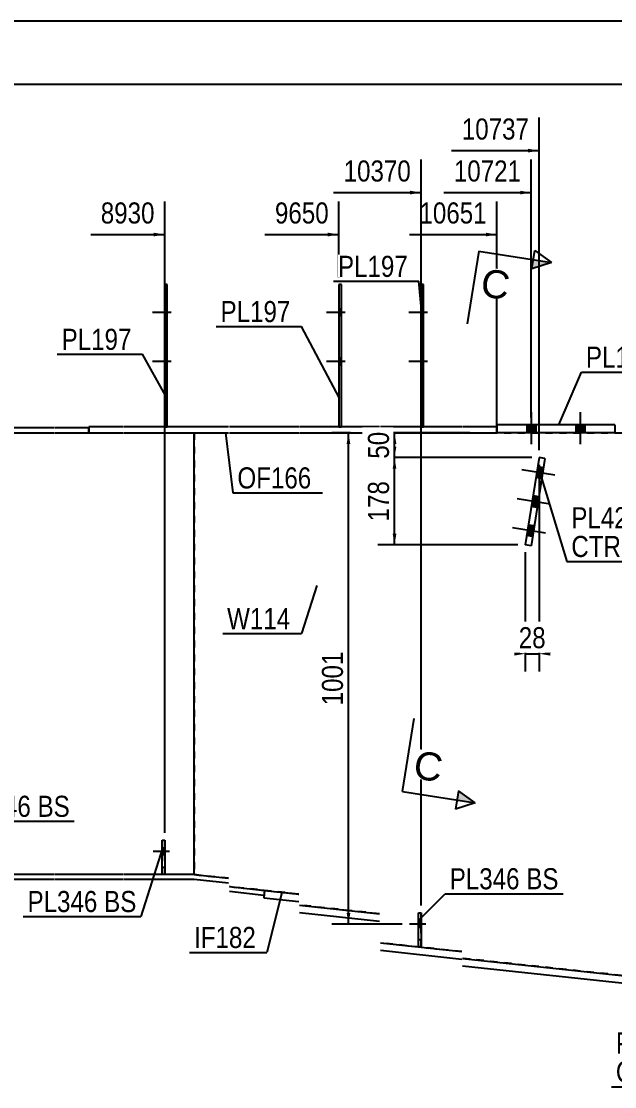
# Model space of a CAD drawing. Header units: millimetres. Extents: x -46 to 357, y -191 to 86.
# Drawn here: x 172.7 to 253.3, y -58.8 to 85.9 of the extents above; entities that cross this region are included whole.
import ezdxf

# ---------------------------------------------------------------- set-up
doc = ezdxf.new("R2010")
doc.units = ezdxf.units.MM
doc.linetypes.add('DXK_LINE_DOT1', pattern=[1.8814, 0.9407, -0.9407])
doc.linetypes.add('DXK_LINE_DOT2', pattern=[3.9198, 1.9599, -1.9599])
doc.styles.add('Arial', font='ARIAL.TTF', dxfattribs={"height": 0.2})
doc.styles.add('Arial Narrow', font='ARIALN.TTF', dxfattribs={"height": 0.2})

# ---------------------------------------------------------------- blocks, each defined once
blk = doc.blocks.new('Unknown-623514957-1211')
at = {"color": 5, "linetype": 'Continuous'}
blk.add_line((356.55, 85.89), (-43.45, 85.89), dxfattribs=at)
blk = doc.blocks.new('Bolt-623514957-1240 - 1232')
at = {"linetype": 'Continuous'}
for points in [[(243.4, 23.81), (243.63, 25.26), (242.84, 25.39), (242.61, 23.94)], [(242.77, 19.86), (243, 21.31), (242.21, 21.43), (241.98, 19.99)], [(242.14, 15.91), (242.37, 17.36), (241.58, 17.48), (241.35, 16.04)]]:
    blk.add_hatch(color=3, dxfattribs=at).paths.add_polyline_path(points)
at = {"color": 3, "linetype": 'Continuous'}
for p, q in [((245.16, 24.27), (240.68, 24.99)), ((243.63, 25.26), (242.84, 25.39)), ((243.4, 23.81), (242.61, 23.94)), ((244.53, 20.32), (240.05, 21.04)), ((243, 21.31), (242.21, 21.43)), ((242.77, 19.86), (241.98, 19.99)), ((242.37, 17.36), (241.58, 17.48)), ((243.9, 16.37), (239.42, 17.09)), ((242.14, 15.91), (241.35, 16.04))]:
    blk.add_line(p, q, dxfattribs=at)
blk = doc.blocks.new('Part-623514957-1298 - 1232')
at = {"color": 2, "linetype": 'Continuous'}
for p, q in [((68.28, 30.67), (68.28, 30)), ((72.95, 30.67), (68.28, 30.67)), ((82.38, 30.67), (73.05, 30.67)), ((93.55, 30.67), (82.48, 30.67)), ((104.52, 30.67), (93.65, 30.67)), ((144, 30.67), (104.62, 30.67)), ((154.97, 30.67), (144.1, 30.67)), ((166.13, 30.67), (155.07, 30.67)), ((177.1, 30.67), (166.23, 30.67)), ((181.87, 30.67), (177.2, 30.67)), ((68.28, 30), (72.95, 30)), ((73.05, 30), (82.38, 30)), ((82.48, 30), (93.55, 30)), ((93.65, 30), (104.52, 30)), ((104.62, 30), (144, 30)), ((144.1, 30), (154.97, 30)), ((155.07, 30), (166.13, 30)), ((166.23, 30), (177.1, 30)), ((177.2, 30), (181.87, 30))]:
    blk.add_line(p, q, dxfattribs=at)
at = {"color": 7, "linetype": 'DXK_LINE_DOT1'}
blk.add_line((181.87, 30), (181.87, 30.67), dxfattribs=at)
blk = doc.blocks.new('Bolt-623514957-1243 - 1232')
at = {"linetype": 'Continuous'}
for points in [[(216.16, 45.87), (216.16, 46.8), (215.82, 46.8), (215.82, 45.87)], [(216.16, 45.87), (216.16, 46.8), (215.82, 46.8), (215.82, 45.87)], [(216.16, 39.2), (216.16, 40.13), (215.82, 40.13), (215.82, 39.2)], [(216.16, 39.2), (216.16, 40.13), (215.82, 40.13), (215.82, 39.2)]]:
    blk.add_hatch(color=3, dxfattribs=at).paths.add_polyline_path(points)
at = {"color": 3, "linetype": 'Continuous'}
for p, q in [((216.69, 46.33), (214.16, 46.33)), ((216.69, 46.33), (214.16, 46.33)), ((216.16, 46.8), (215.82, 46.8)), ((216.16, 46.8), (215.82, 46.8)), ((216.16, 45.87), (215.82, 45.87)), ((216.16, 45.87), (215.82, 45.87)), ((216.69, 39.67), (214.16, 39.67)), ((216.69, 39.67), (214.16, 39.67)), ((216.16, 40.13), (215.82, 40.13)), ((216.16, 40.13), (215.82, 40.13)), ((216.16, 39.2), (215.82, 39.2)), ((216.16, 39.2), (215.82, 39.2))]:
    blk.add_line(p, q, dxfattribs=at)
blk = doc.blocks.new('Bolt-623514957-1244 - 1232')
at = {"linetype": 'Continuous'}
for points in [[(242.56, 31.07), (241.36, 31.07), (241.36, 30), (242.56, 30)], [(242.56, 31.07), (241.36, 31.07), (241.36, 30), (242.56, 30)], [(249.22, 31.07), (248.02, 31.07), (248.02, 30), (249.22, 30)], [(249.22, 31.07), (248.02, 31.07), (248.02, 30), (249.22, 30)]]:
    blk.add_hatch(color=3, dxfattribs=at).paths.add_polyline_path(points)
at = {"color": 3, "linetype": 'Continuous'}
for p, q in [((241.96, 32.8), (241.96, 28.47)), ((241.96, 32.8), (241.96, 28.47)), ((248.62, 32.8), (248.62, 28.47)), ((248.62, 32.8), (248.62, 28.47)), ((241.36, 31.07), (241.36, 30)), ((241.36, 31.07), (241.36, 30)), ((242.56, 31.07), (242.56, 30)), ((242.56, 31.07), (242.56, 30)), ((248.02, 31.07), (248.02, 30)), ((248.02, 31.07), (248.02, 30)), ((249.22, 31.07), (249.22, 30)), ((249.22, 31.07), (249.22, 30))]:
    blk.add_line(p, q, dxfattribs=at)
blk = doc.blocks.new('Bolt-623514957-9759 - 1232')
at = {"linetype": 'Continuous'}
blk.add_hatch(color=3, dxfattribs=at).paths.add_polyline_path([(192.17, -27.33), (192.17, -26.4), (191.83, -26.4), (191.83, -27.33)])
at = {"color": 3, "linetype": 'Continuous'}
for p, q in [((192.8, -26.87), (190.6, -26.87)), ((192.17, -26.4), (191.83, -26.4)), ((192.17, -27.33), (191.83, -27.33))]:
    blk.add_line(p, q, dxfattribs=at)
blk = doc.blocks.new('Part-623514957-1342 - 1232')
at = {"color": 2, "linetype": 'Continuous'}
for p, q in [((186.53, 30.8), (181.87, 30.8)), ((181.87, 30.8), (181.87, 30)), ((200.85, 30.8), (186.63, 30.8)), ((210.39, 30.8), (200.95, 30.8)), ((221.36, 30.8), (210.49, 30.8)), ((232.52, 30.8), (221.46, 30.8)), ((237.29, 30.8), (232.62, 30.8)), ((181.87, 30), (186.53, 30)), ((186.63, 30), (200.85, 30)), ((200.95, 30), (210.39, 30)), ((210.49, 30), (221.36, 30)), ((221.46, 30), (232.52, 30)), ((232.62, 30), (237.29, 30))]:
    blk.add_line(p, q, dxfattribs=at)
at = {"color": 7, "linetype": 'DXK_LINE_DOT1'}
blk.add_line((237.29, 30), (237.29, 30.8), dxfattribs=at)
blk = doc.blocks.new('Part-623514957-1364 - 1232')
at = {"color": 2, "linetype": 'Continuous'}
blk.add_line((120.37, -30), (120.37, 30), dxfattribs=at)
at = {"color": 7, "linetype": 'DXK_LINE_DOT1'}
for p, q in [((120.37, 30), (144, 30)), ((144.1, 30), (154.97, 30)), ((155.07, 30), (166.13, 30)), ((166.23, 30), (177.1, 30)), ((177.2, 30), (186.53, 30)), ((186.63, 30), (196.18, 30)), ((196.18, 30), (196.18, -30)), ((144, -30), (120.37, -30)), ((154.97, -30), (144.1, -30)), ((166.13, -30), (155.07, -30)), ((177.1, -30), (166.23, -30)), ((186.53, -30), (177.2, -30)), ((196.18, -30), (186.63, -30))]:
    blk.add_line(p, q, dxfattribs=at)
blk = doc.blocks.new('Part-623514957-1386 - 1232')
at = {"color": 2, "linetype": 'Continuous'}
for p, q in [((196.18, -30), (196.18, 30)), ((270.84, -50), (270.58, -49.98))]:
    blk.add_line(p, q, dxfattribs=at)
at = {"color": 7, "linetype": 'DXK_LINE_DOT1'}
for p, q in [((196.18, 30), (200.85, 30)), ((200.95, 30), (210.39, 30)), ((210.49, 30), (221.36, 30)), ((221.46, 30), (232.52, 30)), ((232.62, 30), (257.96, 30)), ((258.06, 30), (283.56, 30)), ((283.56, 30), (270.84, -50)), ((200.85, -30.5), (196.18, -30)), ((196.18, -30), (200.85, -30.5)), ((210.39, -32.64), (200.95, -31.63)), ((200.95, -31.63), (210.39, -32.64)), ((221.36, -35.31), (210.49, -34.14)), ((210.49, -34.14), (221.36, -35.3)), ((221.46, -39.26), (232.52, -40.45)), ((232.52, -40.45), (221.46, -39.27)), ((232.62, -41.36), (257.96, -44.08)), ((257.96, -44.09), (232.62, -41.37)), ((258.06, -48.62), (270.84, -49.99)), ((270.58, -49.98), (258.06, -48.63))]:
    blk.add_line(p, q, dxfattribs=at)
blk = doc.blocks.new('Part-623514957-1430 - 1232')
at = {"color": 2, "linetype": 'Continuous'}
for p, q in [((82.38, -30), (77.72, -30)), ((77.72, -30), (77.72, -30.67)), ((93.55, -30), (82.48, -30)), ((104.52, -30), (93.65, -30)), ((144, -30), (104.62, -30)), ((154.97, -30), (144.1, -30)), ((166.13, -30), (155.07, -30)), ((177.1, -30), (166.23, -30)), ((186.53, -30), (177.2, -30)), ((196.18, -30), (186.63, -30)), ((196.18, -30), (200.85, -30.5)), ((82.38, -30.67), (77.72, -30.67)), ((93.55, -30.67), (82.48, -30.67)), ((104.52, -30.67), (93.65, -30.67)), ((144, -30.67), (104.62, -30.67)), ((154.97, -30.67), (144.1, -30.67)), ((166.13, -30.67), (155.07, -30.67)), ((177.1, -30.67), (166.23, -30.67)), ((186.53, -30.67), (177.2, -30.67)), ((196.15, -30.67), (186.63, -30.67)), ((200.85, -31.17), (196.15, -30.67)), ((200.95, -31.63), (205.72, -32.14)), ((205.65, -32.81), (200.95, -32.3))]:
    blk.add_line(p, q, dxfattribs=at)
at = {"color": 7, "linetype": 'DXK_LINE_DOT1'}
blk.add_line((205.72, -32.14), (205.65, -32.81), dxfattribs=at)
blk = doc.blocks.new('Part-623514957-1452 - 1232')
at = {"color": 2, "linetype": 'Continuous'}
for p, q in [((205.72, -32.14), (205.62, -33.14)), ((205.62, -33.14), (210.39, -33.65)), ((205.72, -32.14), (210.39, -32.64)), ((210.49, -34.14), (221.36, -35.31)), ((210.49, -35.15), (221.36, -36.31)), ((221.46, -39.27), (232.52, -40.45)), ((221.46, -40.27), (232.52, -41.46)), ((232.62, -41.37), (257.96, -44.09)), ((232.62, -42.38), (257.96, -45.09)), ((258.06, -48.63), (270.58, -49.98)), ((258.06, -49.64), (270.47, -50.97)), ((270.58, -49.98), (270.47, -50.97))]:
    blk.add_line(p, q, dxfattribs=at)
blk = doc.blocks.new('Bolt-623514957-9756 - 1232')
at = {"color": 3, "linetype": 'DXK_LINE_DOT2'}
for p, q in [((192.8, -26.87), (190.6, -26.87)), ((192.17, -26.4), (191.83, -26.4)), ((192.17, -27.33), (191.83, -27.33))]:
    blk.add_line(p, q, dxfattribs=at)
blk = doc.blocks.new('Part-623514957-1851 - 1232')
at = {"color": 2, "linetype": 'Continuous'}
for p, q in [((216.16, 50.13), (215.82, 50.13)), ((215.82, 50.13), (215.82, 30.8)), ((216.16, 30.8), (216.16, 50.13))]:
    blk.add_line(p, q, dxfattribs=at)
at = {"color": 7, "linetype": 'DXK_LINE_DOT1'}
blk.add_line((215.82, 30.8), (216.16, 30.8), dxfattribs=at)
blk = doc.blocks.new('Part-623514957-1856 - 1232')
at = {"color": 2, "linetype": 'Continuous'}
for p, q in [((253.29, 31.07), (237.29, 31.07)), ((237.29, 31.07), (237.29, 30)), ((253.29, 31.07), (253.29, 30)), ((253.29, 30), (237.29, 30))]:
    blk.add_line(p, q, dxfattribs=at)
blk = doc.blocks.new('Part-623514957-1985 - 1232')
at = {"color": 2, "linetype": 'Continuous'}
for p, q in [((243.03, 26.64), (241.15, 14.79)), ((243.82, 26.51), (241.94, 14.66)), ((243.82, 26.51), (243.03, 26.64)), ((241.94, 14.66), (241.15, 14.79))]:
    blk.add_line(p, q, dxfattribs=at)
blk = doc.blocks.new('Part-623514957-9740 - 1232')
at = {"color": 2, "linetype": 'Continuous'}
for p, q in [((227.32, 50.13), (226.99, 50.13)), ((226.99, 50.13), (226.99, 30.8)), ((227.32, 30.8), (227.32, 50.13))]:
    blk.add_line(p, q, dxfattribs=at)
at = {"color": 7, "linetype": 'DXK_LINE_DOT1'}
blk.add_line((226.99, 30.8), (227.32, 30.8), dxfattribs=at)
blk = doc.blocks.new('Part-623514957-9741 - 1232')
at = {"color": 2, "linetype": 'Continuous'}
for p, q in [((192.5, 50.13), (192.17, 50.13)), ((192.17, 50.13), (192.17, 30.8)), ((192.5, 30.8), (192.5, 50.13))]:
    blk.add_line(p, q, dxfattribs=at)
at = {"color": 7, "linetype": 'DXK_LINE_DOT1'}
blk.add_line((192.17, 30.8), (192.5, 30.8), dxfattribs=at)
blk = doc.blocks.new('Part-623514957-9742 - 1232')
at = {"color": 7, "linetype": 'DXK_LINE_DOT1'}
for p, q in [((191.83, -30), (191.83, -25.33)), ((191.83, -25.33), (192.17, -25.33)), ((192.17, -30), (192.17, -25.33)), ((191.83, -29), (192.17, -29))]:
    blk.add_line(p, q, dxfattribs=at)
blk = doc.blocks.new('Part-623514957-9745 - 1232')
at = {"color": 2, "linetype": 'Continuous'}
for p, q in [((191.83, -30), (191.83, -25.33)), ((191.83, -25.33), (192.17, -25.33)), ((192.17, -25.33), (192.17, -30))]:
    blk.add_line(p, q, dxfattribs=at)
blk = doc.blocks.new('Part-623514957-9748 - 1232')
at = {"color": 7, "linetype": 'DXK_LINE_DOT1'}
for p, q in [((226.66, -39.81), (226.66, -35.18)), ((226.66, -35.18), (226.99, -35.18)), ((226.99, -39.81), (226.99, -35.18)), ((226.66, -38.81), (226.99, -38.81)), ((226.99, -39.81), (226.66, -39.81))]:
    blk.add_line(p, q, dxfattribs=at)
blk = doc.blocks.new('Part-623514957-9751 - 1232')
at = {"color": 2, "linetype": 'Continuous'}
for p, q in [((226.66, -39.81), (226.66, -35.18)), ((226.66, -35.18), (226.99, -35.18)), ((226.99, -35.18), (226.99, -39.81)), ((226.99, -39.81), (226.66, -39.81))]:
    blk.add_line(p, q, dxfattribs=at)
blk = doc.blocks.new('Bolt-623514957-9754 - 1232')
at = {"linetype": 'Continuous'}
for points in [[(227.32, 45.87), (227.32, 46.8), (226.99, 46.8), (226.99, 45.87)], [(227.32, 45.87), (227.32, 46.8), (226.99, 46.8), (226.99, 45.87)], [(227.32, 39.2), (227.32, 40.13), (226.99, 40.13), (226.99, 39.2)], [(227.32, 39.2), (227.32, 40.13), (226.99, 40.13), (226.99, 39.2)]]:
    blk.add_hatch(color=3, dxfattribs=at).paths.add_polyline_path(points)
at = {"color": 3, "linetype": 'Continuous'}
for p, q in [((227.86, 46.33), (225.32, 46.33)), ((227.86, 46.33), (225.32, 46.33)), ((227.32, 46.8), (226.99, 46.8)), ((227.32, 46.8), (226.99, 46.8)), ((227.32, 45.87), (226.99, 45.87)), ((227.32, 45.87), (226.99, 45.87)), ((227.86, 39.67), (225.32, 39.67)), ((227.86, 39.67), (225.32, 39.67)), ((227.32, 40.13), (226.99, 40.13)), ((227.32, 40.13), (226.99, 40.13)), ((227.32, 39.2), (226.99, 39.2)), ((227.32, 39.2), (226.99, 39.2))]:
    blk.add_line(p, q, dxfattribs=at)
blk = doc.blocks.new('Bolt-623514957-9755 - 1232')
at = {"linetype": 'Continuous'}
for points in [[(192.5, 45.87), (192.5, 46.8), (192.17, 46.8), (192.17, 45.87)], [(192.5, 45.87), (192.5, 46.8), (192.17, 46.8), (192.17, 45.87)], [(192.5, 39.2), (192.5, 40.13), (192.17, 40.13), (192.17, 39.2)], [(192.5, 39.2), (192.5, 40.13), (192.17, 40.13), (192.17, 39.2)]]:
    blk.add_hatch(color=3, dxfattribs=at).paths.add_polyline_path(points)
at = {"color": 3, "linetype": 'Continuous'}
for p, q in [((193.03, 46.33), (190.5, 46.33)), ((193.03, 46.33), (190.5, 46.33)), ((192.5, 46.8), (192.17, 46.8)), ((192.5, 46.8), (192.17, 46.8)), ((192.5, 45.87), (192.17, 45.87)), ((192.5, 45.87), (192.17, 45.87)), ((193.03, 39.67), (190.5, 39.67)), ((193.03, 39.67), (190.5, 39.67)), ((192.5, 40.13), (192.17, 40.13)), ((192.5, 40.13), (192.17, 40.13)), ((192.5, 39.2), (192.17, 39.2)), ((192.5, 39.2), (192.17, 39.2))]:
    blk.add_line(p, q, dxfattribs=at)
blk = doc.blocks.new('Bolt-623514957-9762 - 1232')
at = {"color": 3, "linetype": 'DXK_LINE_DOT2'}
for p, q in [((227.62, -36.71), (225.42, -36.71)), ((226.99, -36.24), (226.66, -36.24)), ((226.99, -37.18), (226.66, -37.18))]:
    blk.add_line(p, q, dxfattribs=at)
blk = doc.blocks.new('Bolt-623514957-9765 - 1232')
at = {"linetype": 'Continuous'}
blk.add_hatch(color=3, dxfattribs=at).paths.add_polyline_path([(226.99, -37.18), (226.99, -36.24), (226.66, -36.24), (226.66, -37.18)])
at = {"color": 3, "linetype": 'Continuous'}
for p, q in [((227.62, -36.71), (225.42, -36.71)), ((226.99, -36.24), (226.66, -36.24)), ((226.99, -37.18), (226.66, -37.18))]:
    blk.add_line(p, q, dxfattribs=at)
blk = doc.blocks.new('StraightDimension-623514957-12435 - 1232')
at = {"linetype": 'Continuous'}
blk.add_hatch(color=7, dxfattribs=at).paths.add_polyline_path([(235.79, 57.18), (237.29, 56.93), (235.79, 56.68)])
at = {"color": 7, "linetype": 'Continuous'}
for p, q in [((237.29, 31), (237.29, 61.43)), ((225.4, 56.93), (237.29, 56.93))]:
    blk.add_line(p, q, dxfattribs=at)
at = {"color": 0}
blk.add_wipeout([(236.52, 57.83), (236.52, 62.03), (226.17, 62.03), (226.17, 57.83)], dxfattribs=at)
at = {"color": 3, "style": 'Arial Narrow'}
blk.add_text('10651', height=2.863, dxfattribs=at).set_placement((226.77, 58.43))
blk = doc.blocks.new('StraightDimension-623514957-9706 - 1232')
at = {"linetype": 'Continuous'}
for points in [[(223.13, 25.14), (223.38, 26.64), (223.63, 25.14)], [(223.63, 16.29), (223.38, 14.79), (223.13, 16.29)]]:
    blk.add_hatch(color=7, dxfattribs=at).paths.add_polyline_path(points)
at = {"color": 7, "linetype": 'Continuous'}
for p, q in [((242.03, 26.64), (221.13, 26.64)), ((223.38, 14.79), (223.38, 26.64)), ((240.15, 14.79), (221.13, 14.79))]:
    blk.add_line(p, q, dxfattribs=at)
at = {"color": 0}
blk.add_wipeout([(223.23, 24.05), (219.03, 24.05), (219.03, 17.37), (223.23, 17.37)], dxfattribs=at)
at = {"color": 3, "style": 'Arial Narrow'}
blk.add_text('178', height=2.863, rotation=90.0002, dxfattribs=at).set_placement((222.63, 17.97))
blk = doc.blocks.new('StraightDimension-623514957-2621 - 1232')
at = {"color": 7, "linetype": 'Continuous'}
blk.add_line((-1.33, 77.36), (286.46, 77.36), dxfattribs=at)
blk = doc.blocks.new('StraightDimension-623514957-6354 - 1232')
at = {"linetype": 'Continuous'}
for points in [[(239.65, 0.25), (241.15, 0), (239.65, -0.25)], [(244.53, -0.25), (243.03, 0), (244.53, 0.25)]]:
    blk.add_hatch(color=7, dxfattribs=at).paths.add_polyline_path(points)
at = {"color": 7, "linetype": 'Continuous'}
for p, q in [((243.03, 25.64), (243.03, -2.4)), ((241.15, 13.79), (241.15, -2.4)), ((241.15, 0), (243.03, 0))]:
    blk.add_line(p, q, dxfattribs=at)
at = {"color": 0}
blk.add_wipeout([(244.52, 0.15), (244.52, 4.35), (239.66, 4.35), (239.66, 0.15)], dxfattribs=at)
at = {"color": 3, "style": 'Arial Narrow'}
blk.add_text('28', height=2.863, dxfattribs=at).set_placement((240.26, 0.75))
blk = doc.blocks.new('StraightDimension-623514957-9705 - 1232')
at = {"linetype": 'Continuous'}
for points in [[(223.13, 28.5), (223.38, 30), (223.63, 28.5)], [(223.63, 28.14), (223.38, 26.64), (223.13, 28.14)]]:
    blk.add_hatch(color=7, dxfattribs=at).paths.add_polyline_path(points)
at = {"color": 7, "linetype": 'Continuous'}
for p, q in [((233.59, 30), (221.13, 30)), ((223.38, 26.64), (223.38, 30)), ((242.03, 26.64), (221.13, 26.64))]:
    blk.add_line(p, q, dxfattribs=at)
at = {"color": 0}
blk.add_wipeout([(223.23, 30.75), (219.03, 30.75), (219.03, 25.89), (223.23, 25.89)], dxfattribs=at)
at = {"color": 3, "style": 'Arial Narrow'}
blk.add_text('50', height=2.863, rotation=90.0002, dxfattribs=at).set_placement((222.63, 26.49))
blk = doc.blocks.new('StraightDimension-623514957-12433 - 1232')
at = {"linetype": 'Continuous'}
blk.add_hatch(color=7, dxfattribs=at).paths.add_polyline_path([(241.53, 68.58), (243.03, 68.33), (241.53, 68.08)])
at = {"color": 7, "linetype": 'Continuous'}
for p, q in [((243.03, 27.64), (243.03, 72.83)), ((231.14, 68.33), (243.03, 68.33))]:
    blk.add_line(p, q, dxfattribs=at)
at = {"color": 0}
blk.add_wipeout([(242.26, 69.23), (242.26, 73.43), (231.92, 73.43), (231.92, 69.23)], dxfattribs=at)
at = {"color": 3, "style": 'Arial Narrow'}
blk.add_text('10737', height=2.863, dxfattribs=at).set_placement((232.52, 69.83))
blk = doc.blocks.new('StraightDimension-623514957-12434 - 1232')
at = {"linetype": 'Continuous'}
blk.add_hatch(color=7, dxfattribs=at).paths.add_polyline_path([(240.46, 62.88), (241.96, 62.63), (240.46, 62.38)])
at = {"color": 7, "linetype": 'Continuous'}
for p, q in [((241.96, 32.07), (241.96, 67.13)), ((230.07, 62.63), (241.96, 62.63))]:
    blk.add_line(p, q, dxfattribs=at)
at = {"color": 0}
blk.add_wipeout([(241.18, 63.53), (241.18, 67.73), (230.84, 67.73), (230.84, 63.53)], dxfattribs=at)
at = {"color": 3, "style": 'Arial Narrow'}
blk.add_text('10721', height=2.863, dxfattribs=at).set_placement((231.44, 64.13))
blk = doc.blocks.new('StraightDimension-623514957-12436 - 1232')
at = {"linetype": 'Continuous'}
blk.add_hatch(color=7, dxfattribs=at).paths.add_polyline_path([(225.49, 62.88), (226.99, 62.63), (225.49, 62.38)])
at = {"color": 7, "linetype": 'Continuous'}
for p, q in [((226.99, -34.18), (226.99, 67.13)), ((215.1, 62.63), (226.99, 62.63))]:
    blk.add_line(p, q, dxfattribs=at)
at = {"color": 0}
blk.add_wipeout([(226.22, 63.53), (226.22, 67.73), (215.87, 67.73), (215.87, 63.53)], dxfattribs=at)
at = {"color": 3, "style": 'Arial Narrow'}
blk.add_text('10370', height=2.863, dxfattribs=at).set_placement((216.47, 64.13))
blk = doc.blocks.new('StraightDimension-623514957-12437 - 1232')
at = {"linetype": 'Continuous'}
blk.add_hatch(color=7, dxfattribs=at).paths.add_polyline_path([(214.32, 57.18), (215.82, 56.93), (214.32, 56.68)])
at = {"color": 7, "linetype": 'Continuous'}
for p, q in [((215.82, 51.13), (215.82, 61.43)), ((205.76, 56.93), (215.82, 56.93))]:
    blk.add_line(p, q, dxfattribs=at)
at = {"color": 0}
blk.add_wipeout([(215.05, 57.83), (215.05, 62.03), (206.54, 62.03), (206.54, 57.83)], dxfattribs=at)
at = {"color": 3, "style": 'Arial Narrow'}
blk.add_text('9650', height=2.863, dxfattribs=at).set_placement((207.14, 58.43))
blk = doc.blocks.new('StraightDimension-623514957-12438 - 1232')
at = {"linetype": 'Continuous'}
blk.add_hatch(color=7, dxfattribs=at).paths.add_polyline_path([(190.67, 57.18), (192.17, 56.93), (190.67, 56.68)])
at = {"color": 7, "linetype": 'Continuous'}
for p, q in [((192.17, -24.33), (192.17, 61.43)), ((182.11, 56.93), (192.17, 56.93))]:
    blk.add_line(p, q, dxfattribs=at)
at = {"color": 0}
blk.add_wipeout([(191.39, 57.83), (191.39, 62.03), (182.88, 62.03), (182.88, 57.83)], dxfattribs=at)
at = {"color": 3, "style": 'Arial Narrow'}
blk.add_text('8930', height=2.863, dxfattribs=at).set_placement((183.48, 58.43))
blk = doc.blocks.new('StraightDimension-623514957-14334 - 1232')
at = {"linetype": 'Continuous'}
for points in [[(216.88, 28.5), (217.13, 30), (217.38, 28.5)], [(217.38, -35.21), (217.13, -36.71), (216.88, -35.21)]]:
    blk.add_hatch(color=7, dxfattribs=at).paths.add_polyline_path(points)
at = {"color": 7, "linetype": 'Continuous'}
for p, q in [((217.42, 30), (214.88, 30)), ((217.13, -36.71), (217.13, 30)), ((224.42, -36.71), (214.88, -36.71))]:
    blk.add_line(p, q, dxfattribs=at)
at = {"color": 0}
blk.add_wipeout([(216.98, 0.9), (212.78, 0.9), (212.78, -7.61), (216.98, -7.61)], dxfattribs=at)
at = {"color": 3, "style": 'Arial Narrow'}
blk.add_text('1001', height=2.863, rotation=90.0002, dxfattribs=at).set_placement((216.38, -7.01))
blk = doc.blocks.new('MarkSet-623514957-9911 - 1232')
at = {"color": 0}
for points in [[(183.04, -35.08), (183.04, -32.08), (173.53, -32.08), (173.53, -35.08)], [(188.32, -35.08), (188.32, -32.08), (183.94, -32.08), (183.94, -35.08)]]:
    blk.add_wipeout(points, dxfattribs=at)
for points in [[(183.04, -35.08), (183.04, -32.08), (173.53, -32.08), (173.53, -35.08)], [(188.32, -35.08), (188.32, -32.08), (183.94, -32.08), (183.94, -35.08)]]:
    blk.add_wipeout(points, dxfattribs=at)
at = {"color": 7, "linetype": 'Continuous'}
for p in [(191.92, -26.29), (172.93, -35.68)]:
    blk.add_line(p, (188.92, -35.68), dxfattribs=at)
at = {"color": 3, "style": 'Arial Narrow'}
for s, p in [('PL346', (173.53, -35.08)), ('BS', (183.94, -35.08))]:
    blk.add_text(s, height=2.863, dxfattribs=at).set_placement(p)
blk = doc.blocks.new('Mark-623514957-1530 - 1232')
at = {"color": 7, "linetype": 'Continuous'}
blk.add_line((267.38, -52.44), (264.46, -58.8), dxfattribs=at)
at = {"color": 0}
for points in [[(262.96, -54.3), (262.96, -51.3), (253.45, -51.3), (253.45, -54.3)], [(263.21, -58.2), (263.21, -55.2), (253.45, -55.2), (253.45, -58.2)]]:
    blk.add_wipeout(points, dxfattribs=at)
for points in [[(262.96, -54.3), (262.96, -51.3), (253.45, -51.3), (253.45, -54.3)], [(263.21, -58.2), (263.21, -55.2), (253.45, -55.2), (253.45, -58.2)]]:
    blk.add_wipeout(points, dxfattribs=at)
at = {"color": 7, "linetype": 'Continuous'}
blk.add_line((252.85, -58.8), (264.46, -58.8), dxfattribs=at)
at = {"color": 3, "style": 'Arial Narrow'}
blk.add_text('PL127', height=2.863, dxfattribs=at).set_placement((253.45, -54.3))
at = {"color": 1, "style": 'Arial Narrow'}
blk.add_text("CTR'D", height=2.863, dxfattribs=at).set_placement((253.45, -58.2))
blk = doc.blocks.new('Mark-623514957-1338 - 1232')
at = {"color": 0}
blk.add_wipeout([(212.08, 22.45), (212.08, 25.45), (202.04, 25.45), (202.04, 22.45)], dxfattribs=at)
blk.add_wipeout([(212.08, 22.45), (212.08, 25.45), (202.04, 25.45), (202.04, 22.45)], dxfattribs=at)
at = {"color": 7, "linetype": 'Continuous'}
for p, q in [((200.44, 30), (201.44, 21.85)), ((201.44, 21.85), (213.58, 21.85))]:
    blk.add_line(p, q, dxfattribs=at)
at = {"color": 3, "style": 'Arial Narrow'}
blk.add_text('OF166', height=2.863, dxfattribs=at).set_placement((202.04, 22.45))
blk = doc.blocks.new('Mark-623514957-1382 - 1232')
at = {"color": 7, "linetype": 'Continuous'}
blk.add_line((212.82, 9.29), (210.73, 2.73), dxfattribs=at)
at = {"color": 0}
blk.add_wipeout([(209.23, 3.33), (209.23, 6.33), (200.64, 6.33), (200.64, 3.33)], dxfattribs=at)
blk.add_wipeout([(209.23, 3.33), (209.23, 6.33), (200.64, 6.33), (200.64, 3.33)], dxfattribs=at)
at = {"color": 7, "linetype": 'Continuous'}
blk.add_line((200.04, 2.73), (210.73, 2.73), dxfattribs=at)
at = {"color": 3, "style": 'Arial Narrow'}
blk.add_text('W114', height=2.863, dxfattribs=at).set_placement((200.64, 3.33))
blk = doc.blocks.new('Mark-623514957-8447 - 1232')
at = {"color": 7, "linetype": 'Continuous'}
blk.add_line((208.06, -32.45), (206.05, -40.56), dxfattribs=at)
at = {"color": 0}
blk.add_wipeout([(204.55, -39.96), (204.55, -36.96), (196.15, -36.96), (196.15, -39.96)], dxfattribs=at)
blk.add_wipeout([(204.55, -39.96), (204.55, -36.96), (196.15, -36.96), (196.15, -39.96)], dxfattribs=at)
at = {"color": 7, "linetype": 'Continuous'}
blk.add_line((195.55, -40.56), (206.05, -40.56), dxfattribs=at)
at = {"color": 3, "style": 'Arial Narrow'}
blk.add_text('IF182', height=2.863, dxfattribs=at).set_placement((196.15, -39.96))
blk = doc.blocks.new('Mark-623514957-1847 - 1232')
at = {"color": 7, "linetype": 'Continuous'}
blk.add_line((215.91, 34.69), (210.75, 44.44), dxfattribs=at)
at = {"color": 0}
blk.add_wipeout([(209.25, 45.04), (209.25, 48.04), (199.75, 48.04), (199.75, 45.04)], dxfattribs=at)
blk.add_wipeout([(209.25, 45.04), (209.25, 48.04), (199.75, 48.04), (199.75, 45.04)], dxfattribs=at)
at = {"color": 7, "linetype": 'Continuous'}
blk.add_line((199.15, 44.44), (210.75, 44.44), dxfattribs=at)
at = {"color": 3, "style": 'Arial Narrow'}
blk.add_text('PL197', height=2.863, dxfattribs=at).set_placement((199.75, 45.04))
blk = doc.blocks.new('Mark-623514957-1852 - 1232')
at = {"color": 0}
blk.add_wipeout([(258.89, 38.85), (258.89, 41.85), (249.38, 41.85), (249.38, 38.85)], dxfattribs=at)
blk.add_wipeout([(258.89, 38.85), (258.89, 41.85), (249.38, 41.85), (249.38, 38.85)], dxfattribs=at)
at = {"color": 7, "linetype": 'Continuous'}
for p, q in [((245.69, 31.07), (248.78, 38.25)), ((248.78, 38.25), (260.39, 38.25))]:
    blk.add_line(p, q, dxfattribs=at)
at = {"color": 3, "style": 'Arial Narrow'}
blk.add_text('PL182', height=2.863, dxfattribs=at).set_placement((249.38, 38.85))
blk = doc.blocks.new('Mark-623514957-1981 - 1232')
at = {"color": 0}
for points in [[(256.9, 17.04), (256.9, 20.04), (247.4, 20.04), (247.4, 17.04)], [(265.46, 17.04), (265.46, 20.04), (257.8, 20.04), (257.8, 17.04)], [(257.15, 13.14), (257.15, 16.14), (247.4, 16.14), (247.4, 13.14)]]:
    blk.add_wipeout(points, dxfattribs=at)
for points in [[(256.9, 17.04), (256.9, 20.04), (247.4, 20.04), (247.4, 17.04)], [(265.46, 17.04), (265.46, 20.04), (257.8, 20.04), (257.8, 17.04)], [(257.15, 13.14), (257.15, 16.14), (247.4, 16.14), (247.4, 13.14)]]:
    blk.add_wipeout(points, dxfattribs=at)
at = {"color": 7, "linetype": 'Continuous'}
for p, q in [((243.26, 24.18), (246.8, 12.54)), ((246.8, 12.54), (266.06, 12.54))]:
    blk.add_line(p, q, dxfattribs=at)
at = {"color": 3, "style": 'Arial Narrow'}
for s, p in [('PL426', (247.4, 17.04)), ('(N/', (257.8, 17.04)), ('S)', (262.18, 17.04))]:
    blk.add_text(s, height=2.863, dxfattribs=at).set_placement(p)
at = {"color": 1, "style": 'Arial Narrow'}
blk.add_text("CTR'D", height=2.863, dxfattribs=at).set_placement((247.4, 13.14))
blk = doc.blocks.new('MarkSet-623514957-2692 - 1232')
at = {"color": 0}
for points in [[(173.99, -22.15), (173.99, -19.15), (164.49, -19.15), (164.49, -22.15)], [(179.28, -22.15), (179.28, -19.15), (174.89, -19.15), (174.89, -22.15)]]:
    blk.add_wipeout(points, dxfattribs=at)
for points in [[(173.99, -22.15), (173.99, -19.15), (164.49, -19.15), (164.49, -22.15)], [(179.28, -22.15), (179.28, -19.15), (174.89, -19.15), (174.89, -22.15)]]:
    blk.add_wipeout(points, dxfattribs=at)
at = {"color": 7, "linetype": 'Continuous'}
for p, q in [((160.35, -26.29), (163.89, -22.75)), ((163.89, -22.75), (179.88, -22.75))]:
    blk.add_line(p, q, dxfattribs=at)
at = {"color": 3, "style": 'Arial Narrow'}
for s, p in [('PL346', (164.49, -22.15)), ('BS', (174.89, -22.15))]:
    blk.add_text(s, height=2.863, dxfattribs=at).set_placement(p)
blk = doc.blocks.new('SectionMark-623514957-6810 - 1232')
at = {"linetype": 'Continuous'}
for points in [[(242.05, 52.28), (242.25, 53.51), (244.72, 53.12)], [(231.88, -19.87), (232.07, -18.63), (234.34, -20.26)]]:
    blk.add_hatch(color=30, dxfattribs=at).paths.add_polyline_path(points)
at = {"color": 30, "linetype": 'Continuous'}
for p, q in [((242.05, 52.28), (242.44, 54.75)), ((242.44, 54.75), (244.72, 53.12)), ((244.72, 53.12), (242.05, 52.28)), ((224.47, -18.69), (234.34, -20.26)), ((232.07, -18.63), (231.68, -21.1)), ((234.34, -20.26), (232.07, -18.63)), ((234.34, -20.26), (231.68, -21.1))]:
    blk.add_line(p, q, dxfattribs=at)
at = {"color": 0, "linetype": 'Continuous'}
for points in [[(238.69, 48.01), (239.32, 51.96), (235.51, 52.56), (234.89, 48.61)], [(229.57, -17.48), (230.2, -13.53), (226.4, -12.92), (225.77, -16.87)]]:
    blk.add_wipeout(points, dxfattribs=at)
at = {"color": 30, "linetype": 'Continuous'}
for p, q in [((234.84, 54.69), (233.27, 44.82)), ((234.84, 54.69), (244.72, 53.12)), ((224.47, -18.69), (226.04, -8.81))]:
    blk.add_line(p, q, dxfattribs=at)
at = {"color": 96, "linetype": 'Continuous', "style": 'Arial'}
for p in [(234.89, 48.61), (225.77, -16.87)]:
    blk.add_text('C', height=3.82, rotation=-9.0413, dxfattribs=at).set_placement(p)
blk = doc.blocks.new('MarkSet-623514957-9900 - 1232')
at = {"color": 0}
for points in [[(240.38, -31.99), (240.38, -28.99), (230.88, -28.99), (230.88, -31.99)], [(245.67, -31.99), (245.67, -28.99), (241.28, -28.99), (241.28, -31.99)]]:
    blk.add_wipeout(points, dxfattribs=at)
for points in [[(240.38, -31.99), (240.38, -28.99), (230.88, -28.99), (230.88, -31.99)], [(245.67, -31.99), (245.67, -28.99), (241.28, -28.99), (241.28, -31.99)]]:
    blk.add_wipeout(points, dxfattribs=at)
at = {"color": 7, "linetype": 'Continuous'}
for p, q in [((226.74, -36.12), (230.28, -32.59)), ((230.28, -32.59), (246.27, -32.59))]:
    blk.add_line(p, q, dxfattribs=at)
at = {"color": 3, "style": 'Arial Narrow'}
for s, p in [('PL346', (230.88, -31.99)), ('BS', (241.28, -31.99))]:
    blk.add_text(s, height=2.863, dxfattribs=at).set_placement(p)
blk = doc.blocks.new('Mark-623514957-9916 - 1232')
at = {"color": 7, "linetype": 'Continuous'}
blk.add_line((227.08, 46.25), (226.7, 50.58), dxfattribs=at)
at = {"color": 0}
blk.add_wipeout([(225.2, 51.18), (225.2, 54.18), (215.7, 54.18), (215.7, 51.18)], dxfattribs=at)
blk.add_wipeout([(225.2, 51.18), (225.2, 54.18), (215.7, 54.18), (215.7, 51.18)], dxfattribs=at)
at = {"color": 7, "linetype": 'Continuous'}
blk.add_line((215.1, 50.58), (226.7, 50.58), dxfattribs=at)
at = {"color": 3, "style": 'Arial Narrow'}
blk.add_text('PL197', height=2.863, dxfattribs=at).set_placement((215.7, 51.18))
blk = doc.blocks.new('Mark-623514957-9919 - 1232')
at = {"color": 7, "linetype": 'Continuous'}
blk.add_line((192.26, 35.07), (189.16, 40.67), dxfattribs=at)
at = {"color": 0}
blk.add_wipeout([(187.66, 41.27), (187.66, 44.27), (178.16, 44.27), (178.16, 41.27)], dxfattribs=at)
blk.add_wipeout([(187.66, 41.27), (187.66, 44.27), (178.16, 44.27), (178.16, 41.27)], dxfattribs=at)
at = {"color": 7, "linetype": 'Continuous'}
blk.add_line((177.56, 40.67), (189.16, 40.67), dxfattribs=at)
at = {"color": 3, "style": 'Arial Narrow'}
blk.add_text('PL197', height=2.863, dxfattribs=at).set_placement((178.16, 41.27))

msp = doc.modelspace()

# ---------------------------------------------------------------- block references
for name in ['Unknown-623514957-1211', 'Part-623514957-9741 - 1232', 'Part-623514957-1851 - 1232', 'Part-623514957-9740 - 1232', 'Bolt-623514957-9755 - 1232', 'Bolt-623514957-1243 - 1232', 'Bolt-623514957-9754 - 1232', 'Bolt-623514957-1244 - 1232', 'Part-623514957-1298 - 1232', 'Part-623514957-1342 - 1232', 'Part-623514957-1856 - 1232', 'Part-623514957-1364 - 1232', 'Part-623514957-1386 - 1232', 'Part-623514957-1985 - 1232', 'Bolt-623514957-1240 - 1232', 'Part-623514957-9742 - 1232', 'Part-623514957-9745 - 1232', 'Bolt-623514957-9759 - 1232', 'Bolt-623514957-9756 - 1232', 'Part-623514957-1430 - 1232', 'Part-623514957-1452 - 1232', 'Part-623514957-9748 - 1232', 'Part-623514957-9751 - 1232', 'Bolt-623514957-9762 - 1232', 'Bolt-623514957-9765 - 1232']:
    msp.add_blockref(name, (0, 0))

# ---------------------------------------------------------------- next in the draw order: block references
for name in ['StraightDimension-623514957-12435 - 1232', 'StraightDimension-623514957-9706 - 1232', 'MarkSet-623514957-9911 - 1232', 'Mark-623514957-8447 - 1232', 'Mark-623514957-1530 - 1232']:
    msp.add_blockref(name, (0, 0))

# ---------------------------------------------------------------- next in the draw order: block references
for name in ['StraightDimension-623514957-2621 - 1232', 'StraightDimension-623514957-6354 - 1232', 'MarkSet-623514957-2692 - 1232']:
    msp.add_blockref(name, (0, 0))

# ---------------------------------------------------------------- next in the draw order: block references
for name in ['StraightDimension-623514957-12438 - 1232', 'Mark-623514957-1852 - 1232', 'StraightDimension-623514957-9705 - 1232', 'Mark-623514957-1981 - 1232']:
    msp.add_blockref(name, (0, 0))

# ---------------------------------------------------------------- next in the draw order: block references
for name in ['StraightDimension-623514957-12433 - 1232', 'StraightDimension-623514957-12436 - 1232', 'Mark-623514957-9919 - 1232']:
    msp.add_blockref(name, (0, 0))

# ---------------------------------------------------------------- next in the draw order: block references
for name in ['StraightDimension-623514957-12434 - 1232', 'StraightDimension-623514957-12437 - 1232', 'Mark-623514957-1847 - 1232', 'StraightDimension-623514957-14334 - 1232', 'MarkSet-623514957-9900 - 1232']:
    msp.add_blockref(name, (0, 0))

# ---------------------------------------------------------------- next in the draw order: block references
for name in ['SectionMark-623514957-6810 - 1232', 'Mark-623514957-1338 - 1232', 'Mark-623514957-1382 - 1232']:
    msp.add_blockref(name, (0, 0))

# ---------------------------------------------------------------- next in the draw order: block references
msp.add_blockref('Mark-623514957-9916 - 1232', (0, 0))

doc.saveas('drawing.dxf')
